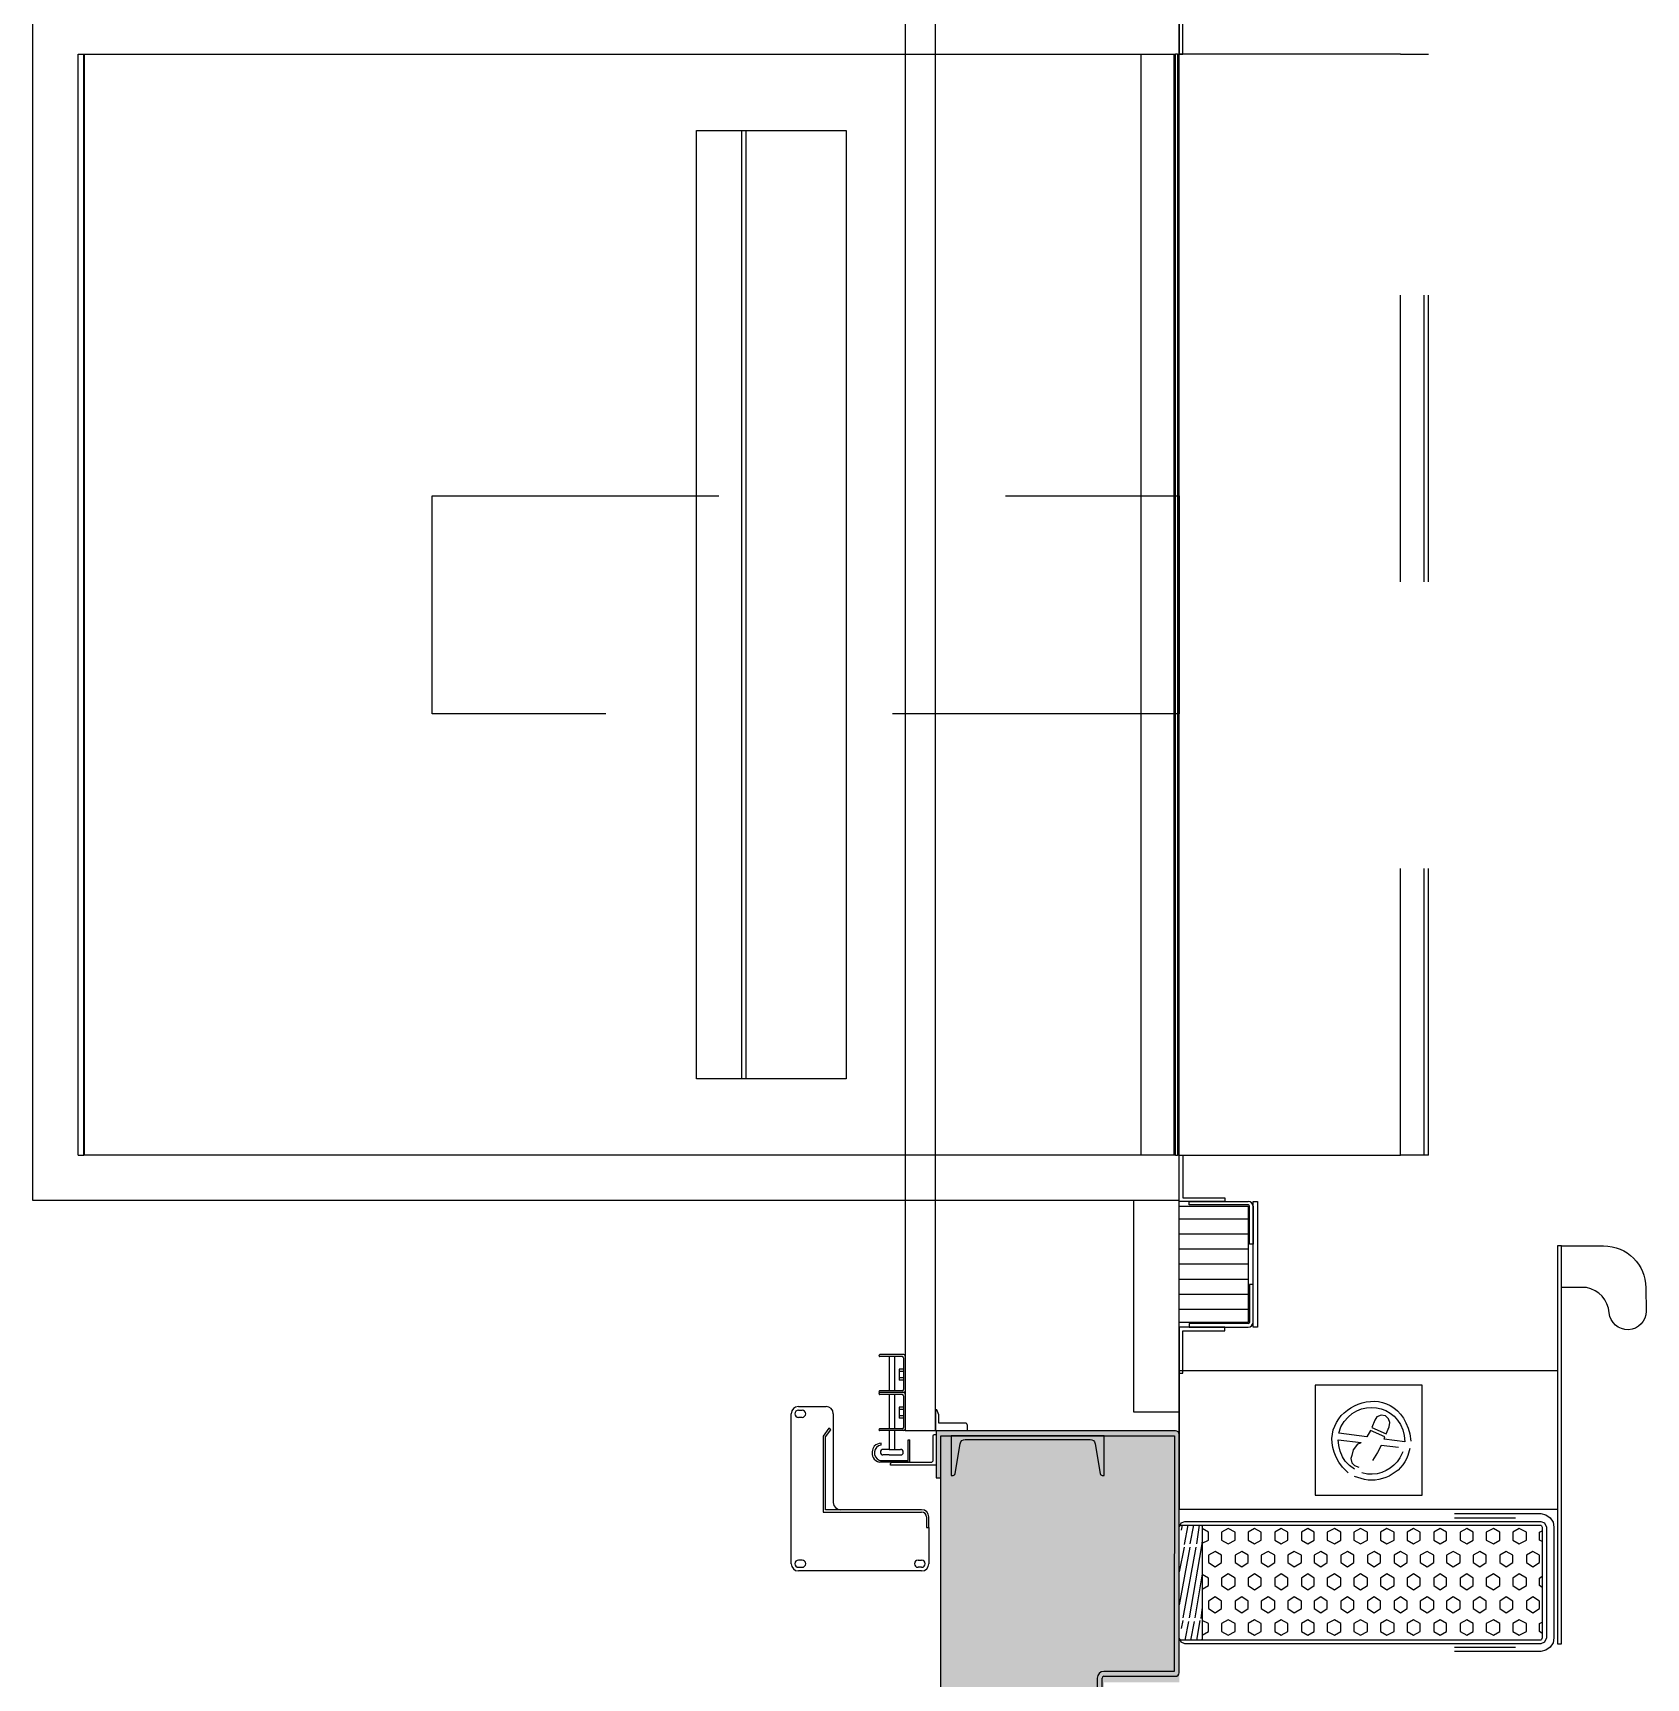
# Model space of a CAD drawing. Header units: inches. Extents: x 2743 to 10591, y -1604 to 5792.
# Drawn here: x 5442.5 to 5548, y 4634.7 to 4742.3 of the extents above; entities that cross this region are included whole.
import ezdxf

# ---------------------------------------------------------------- set-up
doc = ezdxf.new("R2010")
doc.units = ezdxf.units.IN
doc.header["$LTSCALE"] = 0.1875
doc.header["$MEASUREMENT"] = 0
doc.linetypes.add('dash3', pattern=[200, 100, -100])
for name, color, linetype in [('1', 1, 'Continuous'), ('A-N-APP-SAN', 1, 'Continuous'), ('A-N-MUR-INT', 3, 'Continuous'), ('A-N-PORTE-EXT', 2, 'Continuous'), ('fill253', 253, 'Continuous'), ('PDF_Geometry', 7, 'Continuous'), ('S-N-ACIER', 4, 'Continuous')]:
    doc.layers.add(name, color=color, linetype=linetype)

msp = doc.modelspace()

# ---------------------------------------------------------------- hatches: boundary and pattern name
at = {"layer": 'fill253'}
h = msp.add_hatch(color=7, dxfattribs=at)
h.dxf.hatch_style = 1
edge = h.paths.add_edge_path()
edge.add_line((5512.5222, 4626.13508), (5512.53528, 4634.46562))
edge.add_line((5512.53528, 4634.46562), (5517.44259, 4634.46562))
edge.add_line((5517.44259, 4634.46562), (5517.45769, 4650.67014))
edge.add_arc((5517.22154, 4650.67036), 0.23616, 359.9466027, 450.0156662)
edge.add_line((5517.22148, 4650.90652), (5501.55039, 4650.90654))
edge.add_line((5501.55039, 4650.90654), (5501.55039, 4647.84013))
edge.add_line((5501.55039, 4647.84013), (5501.86535, 4647.84013))
edge.add_line((5501.86535, 4647.84013), (5501.86557, 4631.74267))
edge.add_line((5501.86557, 4631.74267), (5512.28623, 4627.11933))
edge.add_line((5512.28623, 4627.11933), (5512.28623, 4626.13508))
edge.add_line((5512.28623, 4626.13508), (5512.5222, 4626.13508))

# ---------------------------------------------------------------- linework, layer by layer
at = {"color": 7}
for p, q in [((5499.53457, 4758.92354), (5499.53457, 4650.92261)), ((5501.50306, 4650.92261), (5501.50306, 4758.92354)), ((5499.53457, 4650.92261), (5501.50306, 4650.92261))]:
    msp.add_line(p, q, dxfattribs=at)
for points in [[(5501.55039, 4648.6612), (5498.55828, 4648.6612), (5498.55828, 4648.75569, -0.414213562), (5498.65277, 4648.85018), (5501.21142, 4648.85018, 0.414213562), (5501.36142, 4649.00018), (5501.36142, 4650.57458, -0.414213562), (5501.45591, 4650.66907), (5501.55039, 4650.66907)], [(5512.53528, 4647.99316), (5512.53528, 4650.59158), (5502.53532, 4650.59158), (5502.53532, 4647.99316), (5502.65604, 4647.99316, 0.366587783), (5502.79413, 4648.11013), (5503.12063, 4650.06737, -0.366587783), (5503.45599, 4650.35142), (5511.6146, 4650.35142, -0.366587783), (5511.94997, 4650.06737), (5512.27647, 4648.11013, 0.366587783), (5512.41456, 4647.99316)]]:
    msp.add_lwpolyline(points, format="xyb", close=True)
at = {"layer": '1', "color": 7}
for p, q in [((5499.44395, 4655.88927), (5497.86891, 4655.88927)), ((5499.32312, 4655.76844), (5497.86891, 4655.76844)), ((5498.47519, 4655.76844), (5498.47519, 4653.52677)), ((5498.83767, 4655.76844), (5498.83767, 4653.52677)), ((5499.41374, 4655.67782), (5499.41374, 4653.61739)), ((5499.53457, 4655.79865), (5499.53457, 4653.49656)), ((5499.41374, 4654.9308), (5499.13022, 4654.9308)), ((5499.13022, 4654.9308), (5499.13022, 4654.22597)), ((5499.41374, 4654.77775), (5499.13022, 4654.77775)), ((5499.32312, 4653.52677), (5497.86891, 4653.52677)), ((5499.41374, 4654.37902), (5499.13022, 4654.37902)), ((5499.41374, 4654.22597), (5499.13022, 4654.22597)), ((5499.44395, 4653.40594), (5497.86891, 4653.40594)), ((5499.44395, 4653.40594), (5497.86891, 4653.40594)), ((5499.32312, 4653.28512), (5497.86891, 4653.28512)), ((5498.47519, 4653.28512), (5498.47519, 4651.04344)), ((5498.83767, 4653.28512), (5498.83767, 4651.04344)), ((5499.41374, 4652.44747), (5499.13022, 4652.44747)), ((5499.13022, 4652.44747), (5499.13022, 4651.74265)), ((5499.41374, 4653.1945), (5499.41374, 4651.13406)), ((5499.53457, 4653.31532), (5499.53457, 4651.01324)), ((5499.41374, 4652.29442), (5499.13022, 4652.29442)), ((5499.41374, 4651.89569), (5499.13022, 4651.89569)), ((5499.41374, 4651.74265), (5499.13022, 4651.74265)), ((5501.59084, 4652.29038), (5501.50306, 4652.29038)), ((5501.50306, 4652.29038), (5501.50306, 4650.92261)), ((5501.73213, 4651.94558), (5501.59084, 4652.29038)), ((5501.73213, 4651.41293), (5501.73213, 4651.94558)), ((5503.45382, 4651.41293), (5501.73213, 4651.41293)), ((5499.32312, 4651.04344), (5497.86891, 4651.04344)), ((5499.44395, 4650.92261), (5497.86891, 4650.92261)), ((5498.47519, 4650.92261), (5498.47519, 4649.69569)), ((5498.83767, 4650.92261), (5498.83767, 4649.69569)), ((5499.72573, 4648.96544), (5499.72573, 4650.31554)), ((5499.72573, 4650.31554), (5499.8401, 4650.31554)), ((5499.8401, 4648.85018), (5499.8401, 4650.31554)), ((5501.50306, 4650.92261), (5503.59815, 4650.92384)), ((5503.59815, 4650.92384), (5503.59815, 4651.26283)), ((5497.9057, 4649.51445), (5497.9057, 4649.50237)), ((5497.9582, 4649.97295), (5497.9582, 4650.10811)), ((5498.47519, 4649.33321), (5498.07485, 4649.33321)), ((5498.47519, 4649.69569), (5498.08694, 4649.69569)), ((5498.47519, 4649.69569), (5498.83767, 4649.69569)), ((5498.47519, 4649.33321), (5498.83767, 4649.33321)), ((5498.83767, 4649.69569), (5499.22592, 4649.69569)), ((5498.83767, 4649.33321), (5499.238, 4649.33321)), ((5499.40716, 4649.51445), (5499.40716, 4649.50237)), ((5499.8401, 4648.85018), (5497.85537, 4648.85018)), ((5498.01587, 4648.96544), (5499.72573, 4648.96544))]:
    msp.add_line(p, q, dxfattribs=at)
for centre, radius, start, end in [((5497.86891, 4655.82886), 0.06041, 90.000005, 270.00001), ((5499.32312, 4655.67782), 0.09062, 0.0000025, 90.000005), ((5499.44395, 4655.79865), 0.09062, 0.0000025, 90.000005), ((5497.86891, 4653.46636), 0.06041, 90.000005, 270.00001), ((5499.32312, 4653.61739), 0.09062, 270.00001, 0.0000025), ((5499.44395, 4653.49656), 0.09062, 270.00001, 0.0000025), ((5497.86891, 4653.34553), 0.06041, 90.000005, 270.00001), ((5499.32312, 4653.1945), 0.09062, 0.0000025, 90.000005), ((5499.44395, 4653.31532), 0.09062, 0.0000025, 90.000005), ((5503.44793, 4651.26283), 0.15021, 0, 87.7543342), ((5497.86891, 4650.98303), 0.06041, 90.000005, 270.00001), ((5499.32312, 4651.13406), 0.09062, 270.00001, 0.0000025), ((5499.44395, 4651.01324), 0.09062, 270.00001, 0.0000025), ((5498.0771, 4649.46474), 0.71537, 142.4074318, 204.8686921), ((5498.03494, 4649.54265), 0.71537, 211.9683459, 255.4621163), ((5498.01587, 4649.46886), 0.50738, 96.5271114, 249.4491456), ((5498.01587, 4649.39507), 0.71537, 94.6243436, 134.9736588), ((5498.08694, 4649.51445), 0.18124, 90.000005, 180.0000007), ((5498.07485, 4649.50237), 0.16916, 180.0000007, 270.00001), ((5499.22592, 4649.51445), 0.18124, 0.0000025, 90.000005), ((5499.238, 4649.50237), 0.16916, 270.00001, 0.0000025), ((5498.01392, 4649.53955), 0.57411, 251.9266191, 270)]:
    msp.add_arc(centre, radius, start, end, dxfattribs=at)
at = {"layer": 'A-N-APP-SAN', "color": 7}
for p, q in [((5517.44904, 4743.93372), (5517.44904, 4740.92191)), ((5517.68526, 4740.92191), (5517.68526, 4743.6975)), ((5517.44904, 4740.92191), (5517.68526, 4740.92191)), ((5517.44116, 4665.91025), (5517.44116, 4668.92206)), ((5517.44116, 4668.92206), (5517.67738, 4668.92206)), ((5517.67738, 4668.92206), (5517.67738, 4666.14647)), ((5520.43328, 4665.91025), (5517.44116, 4665.91025)), ((5517.67738, 4666.14647), (5520.43328, 4666.14647)), ((5518.08541, 4665.91025), (5521.95611, 4665.91025)), ((5518.08541, 4665.67403), (5518.08541, 4665.91025)), ((5521.95611, 4665.67403), (5518.08541, 4665.67403)), ((5520.43328, 4666.14647), (5520.43328, 4665.91025)), ((5522.03485, 4663.11498), (5522.03485, 4665.59529)), ((5522.27107, 4657.68192), (5522.27107, 4665.91025)), ((5522.27107, 4665.91025), (5522.56634, 4665.91025)), ((5522.27107, 4665.59529), (5522.27107, 4663.11498)), ((5522.56634, 4665.91025), (5522.56634, 4657.68192)), ((5522.27107, 4663.11498), (5522.03485, 4663.11498)), ((5522.27107, 4660.47719), (5522.03485, 4660.47719)), ((5522.03485, 4660.47719), (5522.03485, 4657.99688)), ((5522.27107, 4657.99688), (5522.27107, 4660.47719)), ((5521.95611, 4657.91814), (5518.08541, 4657.91814)), ((5518.08541, 4657.91814), (5518.08541, 4657.68192)), ((5520.43328, 4657.68192), (5517.44116, 4657.68192)), ((5517.44116, 4657.68192), (5517.44116, 4654.67012)), ((5517.67738, 4654.67012), (5517.67738, 4657.4457)), ((5517.67738, 4657.4457), (5520.43328, 4657.4457)), ((5518.08541, 4657.68192), (5521.95611, 4657.68192)), ((5520.43328, 4657.4457), (5520.43328, 4657.68192)), ((5522.56634, 4657.68192), (5522.27107, 4657.68192)), ((5517.44116, 4654.67012), (5517.67738, 4654.67012))]:
    msp.add_line(p, q, dxfattribs=at)
for centre, radius, start, end in [((5521.95611, 4665.59529), 0.31496, 0, 89.9999975), ((5521.95611, 4665.59529), 0.07874, 0, 89.9999975), ((5521.95611, 4657.99688), 0.31496, 270.0000025, 360), ((5521.95611, 4657.99688), 0.07874, 270.0000025, 360)]:
    msp.add_arc(centre, radius, start, end, dxfattribs=at)
at = {"layer": 'A-N-MUR-INT', "color": 7}
msp.add_line((5501.86557, 4631.74267), (5501.86557, 4647.84013), dxfattribs=at)
at = {"layer": 'A-N-PORTE-EXT', "color": 7}
for p, q in [((5517.44116, 4650.67067), (5517.44116, 4759.17365)), ((5442.49643, 4665.96931), (5442.49643, 4743.87466)), ((5445.44918, 4668.92206), (5445.44918, 4740.92191)), ((5445.44918, 4740.92191), (5445.82443, 4740.92191)), ((5445.82443, 4740.92191), (5445.87574, 4740.92191)), ((5445.82443, 4668.92206), (5445.82443, 4740.92191)), ((5445.87574, 4668.92206), (5445.87574, 4740.92191)), ((5445.87574, 4740.92191), (5517.12297, 4740.92191)), ((5514.94904, 4668.92206), (5514.94904, 4740.92191)), ((5517.12297, 4668.92206), (5517.12297, 4740.92191)), ((5517.12297, 4740.92191), (5517.19675, 4740.92191)), ((5517.32695, 4740.92191), (5517.19675, 4740.92191)), ((5517.19675, 4668.92206), (5517.19675, 4740.92191)), ((5517.19675, 4668.92206), (5517.19675, 4740.92191)), ((5517.32695, 4740.92191), (5517.32695, 4668.92206)), ((5517.32695, 4740.92191), (5517.44904, 4740.92191)), ((5517.44904, 4668.92206), (5517.44904, 4740.92191)), ((5485.88199, 4735.92192), (5495.66339, 4735.92192)), ((5485.88199, 4673.92205), (5485.88199, 4735.92192)), ((5488.83021, 4735.92192), (5488.83021, 4673.92205)), ((5489.10888, 4735.92192), (5489.10888, 4673.92205)), ((5495.66339, 4735.92192), (5495.66339, 4673.92205)), ((5495.66339, 4673.92205), (5485.88199, 4673.92205)), ((5445.44918, 4668.92206), (5445.82443, 4668.92206)), ((5445.87574, 4668.92206), (5445.82443, 4668.92206)), ((5517.12297, 4668.92206), (5445.87574, 4668.92206)), ((5517.19675, 4668.92206), (5517.12297, 4668.92206)), ((5517.19675, 4668.92206), (5517.32695, 4668.92206)), ((5517.44904, 4668.92206), (5517.32695, 4668.92206)), ((5517.44116, 4665.96931), (5442.49643, 4665.96931)), ((5517.44116, 4665.96931), (5514.44904, 4665.96931)), ((5514.44904, 4665.96931), (5514.44904, 4652.14732)), ((5517.44116, 4652.14732), (5517.44116, 4665.96931)), ((5517.44116, 4657.99688), (5517.44116, 4665.59529)), ((5517.44116, 4665.59529), (5521.95611, 4665.59529)), ((5521.95611, 4665.59529), (5521.95611, 4657.99688)), ((5521.95611, 4664.74884), (5517.44116, 4664.74884)), ((5521.95611, 4663.76459), (5517.44116, 4663.76459)), ((5521.95611, 4662.78034), (5517.44116, 4662.78034)), ((5521.95611, 4661.79609), (5517.44116, 4661.79609)), ((5521.95611, 4660.81184), (5517.44116, 4660.81184)), ((5521.95611, 4659.82759), (5517.44116, 4659.82759)), ((5521.95611, 4658.84334), (5517.44116, 4658.84334)), ((5521.95611, 4657.99688), (5517.44116, 4657.99688)), ((5492.54961, 4652.49783), (5494.35473, 4652.49783)), ((5492.07717, 4642.22029), (5492.07717, 4652.02539)), ((5492.54961, 4652.26161), (5492.78583, 4652.26161)), ((5492.78583, 4651.78917), (5492.54961, 4651.78917)), ((5494.82717, 4652.02539), (5494.82717, 4646.22028)), ((5514.44904, 4652.14732), (5517.44116, 4652.14732)), ((5494.54439, 4651.07238), (5494.15788, 4650.56474)), ((5494.15788, 4650.56474), (5494.15788, 4645.59036)), ((5494.31536, 4650.51161), (5494.66969, 4650.97698)), ((5494.31536, 4645.74784), (5494.31536, 4650.51161)), ((5494.66969, 4650.97698), (5494.54439, 4651.07238)), ((5494.15788, 4645.59036), (5495.29961, 4645.59036)), ((5495.29961, 4645.74784), (5494.31536, 4645.74784)), ((5500.60472, 4645.74784), (5495.29961, 4645.74784)), ((5495.29961, 4645.59036), (5500.60472, 4645.59036)), ((5500.91968, 4645.2754), (5500.91968, 4644.59768)), ((5501.07716, 4644.59768), (5501.07716, 4645.2754)), ((5500.91968, 4644.59768), (5501.07716, 4644.59768)), ((5501.07716, 4644.59768), (5501.07716, 4642.22029)), ((5492.78583, 4642.45651), (5492.54961, 4642.45651)), ((5492.54961, 4641.98407), (5492.78583, 4641.98407)), ((5500.60472, 4641.74785), (5492.54961, 4641.74785)), ((5500.3685, 4642.45651), (5500.60472, 4642.45651)), ((5500.60472, 4641.98407), (5500.3685, 4641.98407))]:
    msp.add_line(p, q, dxfattribs=at)
at = {"layer": 'A-N-PORTE-EXT', "color": 7, "linetype": 'dash3'}
for p, q in [((5531.92109, 4740.92191), (5517.44904, 4740.92191)), ((5531.92109, 4668.92206), (5531.92109, 4740.92191)), ((5531.92109, 4740.92191), (5533.4595, 4740.92191)), ((5533.4595, 4668.92206), (5533.4595, 4740.92191)), ((5533.4595, 4740.92191), (5533.74789, 4740.92191)), ((5533.74789, 4668.92206), (5533.74789, 4740.92191)), ((5468.59087, 4712.04796), (5517.44904, 4712.04796)), ((5468.59087, 4697.79602), (5468.59087, 4712.04796)), ((5517.44904, 4712.04796), (5517.44904, 4697.79602)), ((5517.44904, 4697.79602), (5468.59087, 4697.79602)), ((5517.44904, 4668.92206), (5531.92109, 4668.92206)), ((5533.4595, 4668.92206), (5531.92109, 4668.92206)), ((5533.74789, 4668.92206), (5533.4595, 4668.92206))]:
    msp.add_line(p, q, dxfattribs=at)
at = {"layer": 'A-N-PORTE-EXT', "color": 7}
for centre, radius, start, end in [((5492.54961, 4652.02539), 0.47244, 90, 180), ((5494.35473, 4652.02539), 0.47244, 0, 90), ((5492.54961, 4652.02539), 0.23622, 90, 270), ((5492.78583, 4652.02539), 0.23622, 270, 90), ((5495.29961, 4646.22028), 0.47244, 180, 270), ((5500.60472, 4645.2754), 0.47244, 0, 90), ((5500.60472, 4645.2754), 0.31496, 0, 90), ((5492.54961, 4642.22029), 0.47244, 180, 270), ((5492.54961, 4642.22029), 0.23622, 90, 270), ((5492.78583, 4642.22029), 0.23622, 270, 90), ((5500.3685, 4642.22029), 0.23622, 90, 270), ((5500.60472, 4642.22029), 0.23622, 270, 90), ((5500.60472, 4642.22029), 0.47244, 270, 0)]:
    msp.add_arc(centre, radius, start, end, dxfattribs=at)
at = {"layer": 'PDF_Geometry', "color": 7, "lineweight": 25}
for points in [[(5542.16864, 4663.004), (5542.16864, 4636.9918), (5542.45071, 4636.9918), (5542.45071, 4663.004)], [(5526.32583, 4646.7071), (5533.33051, 4646.7071), (5533.33051, 4653.89984), (5526.32583, 4653.89984)], [(5531.16799, 4651.17318), (5531.215, 4651.45525), (5531.12098, 4651.69031), (5530.93293, 4651.87835), (5530.65087, 4651.92536), (5530.3688, 4651.83134), (5530.22777, 4651.59628), (5530.03972, 4651.12617), (5530.97995, 4650.70307)], [(5518.94505, 4644.60763), (5518.94505, 4637.27387), (5518.85102, 4637.22685), (5517.58172, 4637.22685), (5517.4877, 4637.27387), (5517.44069, 4637.36789), (5517.44069, 4644.60763), (5517.4877, 4644.70165), (5517.58172, 4644.74867), (5518.85102, 4644.74867), (5518.94505, 4644.70165)], [(5520.21435, 4644.27855), (5520.21435, 4643.76143), (5520.63746, 4643.52637), (5521.10757, 4643.76143), (5521.10757, 4644.27855), (5520.63746, 4644.51361)], [(5521.95377, 4644.27855), (5521.95377, 4643.76143), (5522.37687, 4643.52637), (5522.79998, 4643.76143), (5522.79998, 4644.27855), (5522.37687, 4644.51361)], [(5523.69319, 4644.27855), (5523.69319, 4643.76143), (5524.11629, 4643.52637), (5524.5394, 4643.76143), (5524.5394, 4644.27855), (5524.11629, 4644.51361)], [(5525.43261, 4644.27855), (5525.43261, 4643.76143), (5525.85571, 4643.52637), (5526.27881, 4643.76143), (5526.27881, 4644.27855), (5525.85571, 4644.51361)], [(5527.12502, 4644.27855), (5527.12502, 4643.76143), (5527.59513, 4643.52637), (5528.01823, 4643.76143), (5528.01823, 4644.27855), (5527.59513, 4644.51361)], [(5528.86444, 4644.27855), (5528.86444, 4643.76143), (5529.28754, 4643.52637), (5529.75765, 4643.76143), (5529.75765, 4644.27855), (5529.28754, 4644.51361)], [(5530.60386, 4644.27855), (5530.60386, 4643.76143), (5531.02696, 4643.52637), (5531.49707, 4643.76143), (5531.49707, 4644.27855), (5531.02696, 4644.51361)], [(5532.34327, 4644.27855), (5532.34327, 4643.76143), (5532.76638, 4643.52637), (5533.18948, 4643.76143), (5533.18948, 4644.27855), (5532.76638, 4644.51361)], [(5534.08269, 4644.27855), (5534.08269, 4643.76143), (5534.5058, 4643.52637), (5534.9289, 4643.76143), (5534.9289, 4644.27855), (5534.5058, 4644.51361)], [(5535.82211, 4644.27855), (5535.82211, 4643.76143), (5536.24521, 4643.52637), (5536.66832, 4643.76143), (5536.66832, 4644.27855), (5536.24521, 4644.51361)], [(5537.51452, 4644.27855), (5537.51452, 4643.76143), (5537.98463, 4643.52637), (5538.40774, 4643.76143), (5538.40774, 4644.27855), (5537.98463, 4644.51361)], [(5539.25394, 4644.27855), (5539.25394, 4643.76143), (5539.67704, 4643.52637), (5540.14715, 4643.76143), (5540.14715, 4644.27855), (5539.67704, 4644.51361)], [(5519.36815, 4642.77419), (5519.36815, 4642.30408), (5519.79125, 4642.02201), (5520.21435, 4642.30408), (5520.21435, 4642.77419), (5519.79125, 4643.00925)], [(5521.10757, 4642.77419), (5521.10757, 4642.30408), (5521.53067, 4642.02201), (5521.95377, 4642.30408), (5521.95377, 4642.77419), (5521.53067, 4643.00925)], [(5522.79998, 4642.77419), (5522.79998, 4642.30408), (5523.27009, 4642.02201), (5523.69319, 4642.30408), (5523.69319, 4642.77419), (5523.27009, 4643.00925)], [(5524.5394, 4642.77419), (5524.5394, 4642.30408), (5524.9625, 4642.02201), (5525.43261, 4642.30408), (5525.43261, 4642.77419), (5524.9625, 4643.00925)], [(5526.27881, 4642.77419), (5526.27881, 4642.30408), (5526.70192, 4642.02201), (5527.12502, 4642.30408), (5527.12502, 4642.77419), (5526.70192, 4643.00925)], [(5528.01823, 4642.77419), (5528.01823, 4642.30408), (5528.44133, 4642.02201), (5528.86444, 4642.30408), (5528.86444, 4642.77419), (5528.44133, 4643.00925)], [(5529.75765, 4642.77419), (5529.75765, 4642.30408), (5530.18075, 4642.02201), (5530.60386, 4642.30408), (5530.60386, 4642.77419), (5530.18075, 4643.00925)], [(5531.49707, 4642.77419), (5531.49707, 4642.30408), (5531.92017, 4642.02201), (5532.34327, 4642.30408), (5532.34327, 4642.77419), (5531.92017, 4643.00925)], [(5533.18948, 4642.77419), (5533.18948, 4642.30408), (5533.65959, 4642.02201), (5534.08269, 4642.30408), (5534.08269, 4642.77419), (5533.65959, 4643.00925)], [(5534.9289, 4642.77419), (5534.9289, 4642.30408), (5535.352, 4642.02201), (5535.82211, 4642.30408), (5535.82211, 4642.77419), (5535.352, 4643.00925)], [(5536.66832, 4642.77419), (5536.66832, 4642.30408), (5537.09142, 4642.02201), (5537.51452, 4642.30408), (5537.51452, 4642.77419), (5537.09142, 4643.00925)], [(5538.40774, 4642.77419), (5538.40774, 4642.30408), (5538.83084, 4642.02201), (5539.25394, 4642.30408), (5539.25394, 4642.77419), (5538.83084, 4643.00925)], [(5540.14715, 4642.77419), (5540.14715, 4642.30408), (5540.57026, 4642.02201), (5540.99336, 4642.30408), (5540.99336, 4642.77419), (5540.57026, 4643.00925)], [(5520.21435, 4641.26983), (5520.21435, 4640.79971), (5520.63746, 4640.51765), (5521.10757, 4640.79971), (5521.10757, 4641.26983), (5520.63746, 4641.5519)], [(5521.95377, 4641.26983), (5521.95377, 4640.79971), (5522.37687, 4640.51765), (5522.79998, 4640.79971), (5522.79998, 4641.26983), (5522.37687, 4641.5519)], [(5523.69319, 4641.26983), (5523.69319, 4640.79971), (5524.11629, 4640.51765), (5524.5394, 4640.79971), (5524.5394, 4641.26983), (5524.11629, 4641.5519)], [(5525.43261, 4641.26983), (5525.43261, 4640.79971), (5525.85571, 4640.51765), (5526.27881, 4640.79971), (5526.27881, 4641.26983), (5525.85571, 4641.5519)], [(5527.12502, 4641.26983), (5527.12502, 4640.79971), (5527.59513, 4640.51765), (5528.01823, 4640.79971), (5528.01823, 4641.26983), (5527.59513, 4641.5519)], [(5528.86444, 4641.26983), (5528.86444, 4640.79971), (5529.28754, 4640.51765), (5529.75765, 4640.79971), (5529.75765, 4641.26983), (5529.28754, 4641.5519)], [(5530.60386, 4641.26983), (5530.60386, 4640.79971), (5531.02696, 4640.51765), (5531.49707, 4640.79971), (5531.49707, 4641.26983), (5531.02696, 4641.5519)], [(5532.34327, 4641.26983), (5532.34327, 4640.79971), (5532.76638, 4640.51765), (5533.18948, 4640.79971), (5533.18948, 4641.26983), (5532.76638, 4641.5519)], [(5534.08269, 4641.26983), (5534.08269, 4640.79971), (5534.5058, 4640.51765), (5534.9289, 4640.79971), (5534.9289, 4641.26983), (5534.5058, 4641.5519)], [(5535.82211, 4641.26983), (5535.82211, 4640.79971), (5536.24521, 4640.51765), (5536.66832, 4640.79971), (5536.66832, 4641.26983), (5536.24521, 4641.5519)], [(5537.51452, 4641.26983), (5537.51452, 4640.79971), (5537.98463, 4640.51765), (5538.40774, 4640.79971), (5538.40774, 4641.26983), (5537.98463, 4641.5519)], [(5539.25394, 4641.26983), (5539.25394, 4640.79971), (5539.67704, 4640.51765), (5540.14715, 4640.79971), (5540.14715, 4641.26983), (5539.67704, 4641.5519)], [(5519.36815, 4639.76547), (5519.36815, 4639.29535), (5519.79125, 4639.01328), (5520.21435, 4639.29535), (5520.21435, 4639.76547), (5519.79125, 4640.04753)], [(5521.10757, 4639.76547), (5521.10757, 4639.29535), (5521.53067, 4639.01328), (5521.95377, 4639.29535), (5521.95377, 4639.76547), (5521.53067, 4640.04753)], [(5522.79998, 4639.76547), (5522.79998, 4639.29535), (5523.27009, 4639.01328), (5523.69319, 4639.29535), (5523.69319, 4639.76547), (5523.27009, 4640.04753)], [(5524.5394, 4639.76547), (5524.5394, 4639.29535), (5524.9625, 4639.01328), (5525.43261, 4639.29535), (5525.43261, 4639.76547), (5524.9625, 4640.04753)], [(5526.27881, 4639.76547), (5526.27881, 4639.29535), (5526.70192, 4639.01328), (5527.12502, 4639.29535), (5527.12502, 4639.76547), (5526.70192, 4640.04753)], [(5528.01823, 4639.76547), (5528.01823, 4639.29535), (5528.44133, 4639.01328), (5528.86444, 4639.29535), (5528.86444, 4639.76547), (5528.44133, 4640.04753)], [(5529.75765, 4639.76547), (5529.75765, 4639.29535), (5530.18075, 4639.01328), (5530.60386, 4639.29535), (5530.60386, 4639.76547), (5530.18075, 4640.04753)], [(5531.49707, 4639.76547), (5531.49707, 4639.29535), (5531.92017, 4639.01328), (5532.34327, 4639.29535), (5532.34327, 4639.76547), (5531.92017, 4640.04753)], [(5533.18948, 4639.76547), (5533.18948, 4639.29535), (5533.65959, 4639.01328), (5534.08269, 4639.29535), (5534.08269, 4639.76547), (5533.65959, 4640.04753)], [(5534.9289, 4639.76547), (5534.9289, 4639.29535), (5535.352, 4639.01328), (5535.82211, 4639.29535), (5535.82211, 4639.76547), (5535.352, 4640.04753)], [(5536.66832, 4639.76547), (5536.66832, 4639.29535), (5537.09142, 4639.01328), (5537.51452, 4639.29535), (5537.51452, 4639.76547), (5537.09142, 4640.04753)], [(5538.40774, 4639.76547), (5538.40774, 4639.29535), (5538.83084, 4639.01328), (5539.25394, 4639.29535), (5539.25394, 4639.76547), (5538.83084, 4640.04753)], [(5540.14715, 4639.76547), (5540.14715, 4639.29535), (5540.57026, 4639.01328), (5540.99336, 4639.29535), (5540.99336, 4639.76547), (5540.57026, 4640.04753)], [(5520.21435, 4638.30811), (5520.21435, 4637.79099), (5520.63746, 4637.55593), (5521.10757, 4637.79099), (5521.10757, 4638.30811), (5520.63746, 4638.54317)], [(5521.95377, 4638.30811), (5521.95377, 4637.79099), (5522.37687, 4637.55593), (5522.79998, 4637.79099), (5522.79998, 4638.30811), (5522.37687, 4638.54317)], [(5523.69319, 4638.30811), (5523.69319, 4637.79099), (5524.11629, 4637.55593), (5524.5394, 4637.79099), (5524.5394, 4638.30811), (5524.11629, 4638.54317)], [(5525.43261, 4638.30811), (5525.43261, 4637.79099), (5525.85571, 4637.55593), (5526.27881, 4637.79099), (5526.27881, 4638.30811), (5525.85571, 4638.54317)], [(5527.12502, 4638.30811), (5527.12502, 4637.79099), (5527.59513, 4637.55593), (5528.01823, 4637.79099), (5528.01823, 4638.30811), (5527.59513, 4638.54317)], [(5528.86444, 4638.30811), (5528.86444, 4637.79099), (5529.28754, 4637.55593), (5529.75765, 4637.79099), (5529.75765, 4638.30811), (5529.28754, 4638.54317)], [(5530.60386, 4638.30811), (5530.60386, 4637.79099), (5531.02696, 4637.55593), (5531.49707, 4637.79099), (5531.49707, 4638.30811), (5531.02696, 4638.54317)], [(5532.34327, 4638.30811), (5532.34327, 4637.79099), (5532.76638, 4637.55593), (5533.18948, 4637.79099), (5533.18948, 4638.30811), (5532.76638, 4638.54317)], [(5534.08269, 4638.30811), (5534.08269, 4637.79099), (5534.5058, 4637.55593), (5534.9289, 4637.79099), (5534.9289, 4638.30811), (5534.5058, 4638.54317)], [(5535.82211, 4638.30811), (5535.82211, 4637.79099), (5536.24521, 4637.55593), (5536.66832, 4637.79099), (5536.66832, 4638.30811), (5536.24521, 4638.54317)], [(5537.51452, 4638.30811), (5537.51452, 4637.79099), (5537.98463, 4637.55593), (5538.40774, 4637.79099), (5538.40774, 4638.30811), (5537.98463, 4638.54317)], [(5539.25394, 4638.30811), (5539.25394, 4637.79099), (5539.67704, 4637.55593), (5540.14715, 4637.79099), (5540.14715, 4638.30811), (5539.67704, 4638.54317)]]:
    msp.add_lwpolyline(points, close=True, dxfattribs=at)
msp.add_lwpolyline([(5542.45071, 4663.004), (5545.19581, 4663.004, -0.412347204), (5547.95507, 4660.26227), (5547.97093, 4658.73857, -0.964952252), (5545.56054, 4658.62744, 0.338477073), (5544.06991, 4660.27814), (5542.45071, 4660.27814)], format="xyb", dxfattribs=at)
for points in [[(5542.16864, 4654.82403), (5517.44069, 4654.82403), (5517.44069, 4645.78291), (5542.16864, 4645.78291)], [(5528.91145, 4648.39951), (5528.58237, 4648.63457), (5528.3003, 4648.91664), (5528.11226, 4649.1987), (5527.97122, 4649.5748), (5527.8772, 4649.95089), (5527.83019, 4650.32698), (5529.33455, 4650.13893), (5529.28754, 4650.09192), (5529.09949, 4650.04491), (5528.81743, 4649.66882), (5528.7234, 4649.29273), (5528.67639, 4649.10468), (5528.7234, 4648.82261), (5528.91145, 4648.63457), (5529.19352, 4648.54055)], [(5532.15523, 4650.60904), (5532.20224, 4650.18594), (5530.83891, 4650.37399), (5530.88592, 4650.51502), (5529.9457, 4650.93812), (5529.71064, 4650.51502), (5527.8772, 4650.75008), (5528.01823, 4651.17318)], [(5532.53132, 4650.70307), (5532.57833, 4650.23295)], [(5531.77914, 4649.80985), (5530.65087, 4649.95089), (5530.41581, 4649.48077), (5530.08673, 4648.96365)], [(5532.06121, 4649.52778), (5531.87316, 4649.15169)], [(5532.53132, 4649.76284), (5532.39029, 4649.29273)], [(5528.48835, 4648.16446), (5528.11226, 4648.54055)], [(5529.75765, 4648.07043), (5529.38156, 4648.16446)], [(5529.33455, 4647.78837), (5528.91145, 4647.9294)], [(5517.44069, 4644.60763), (5517.58172, 4644.8897), (5517.81678, 4644.98372), (5541.08738, 4644.98372), (5541.32244, 4644.8897), (5541.46347, 4644.60763), (5541.46347, 4637.36789), (5541.32244, 4637.08582), (5541.08738, 4636.9918), (5517.81678, 4636.9918), (5517.58172, 4637.08582), (5517.44069, 4637.36789)], [(5535.44602, 4645.50085), (5541.08738, 4645.50085), (5541.41646, 4645.40682), (5541.69853, 4645.21878), (5541.88657, 4644.93671), (5541.93358, 4644.60763), (5541.93358, 4637.36789), (5541.88657, 4637.03881), (5541.69853, 4636.75674), (5541.41646, 4636.5687), (5541.08738, 4636.47467), (5535.44602, 4636.47467)], [(5535.44602, 4645.21878), (5539.44198, 4645.21878)], [(5517.44069, 4644.65464), (5517.4877, 4644.70165), (5517.58172, 4644.74867), (5541.08738, 4644.74867), (5541.13439, 4644.70165), (5541.1814, 4644.60763), (5541.1814, 4640.98776), (5541.1814, 4637.36789), (5541.13439, 4637.27387), (5541.08738, 4637.22685), (5517.58172, 4637.22685), (5517.4877, 4637.27387), (5517.44069, 4637.32088)], [(5517.62873, 4644.74867), (5517.58172, 4644.41959)], [(5518.00482, 4644.74867), (5517.76976, 4643.47936)], [(5518.38091, 4644.74867), (5518.14586, 4643.52637)], [(5518.757, 4644.74867), (5518.56896, 4643.52637)], [(5518.94505, 4643.57338), (5519.36815, 4643.76143), (5519.36815, 4644.27855), (5518.94505, 4644.51361)], [(5541.1814, 4643.6674), (5540.99336, 4643.76143), (5540.99336, 4644.27855), (5541.1814, 4644.37257)], [(5517.76976, 4643.29131), (5517.44069, 4641.69293)], [(5518.14586, 4643.29131), (5517.44069, 4639.53041)], [(5518.52195, 4643.29131), (5517.67574, 4638.6842)], [(5518.94505, 4643.71442), (5518.89804, 4643.38534), (5518.09884, 4638.6842)], [(5518.94505, 4641.5519), (5518.47493, 4638.6842)], [(5518.94505, 4640.56466), (5519.36815, 4640.79971), (5519.36815, 4641.26983), (5518.94505, 4641.50488)], [(5541.1814, 4640.65868), (5540.99336, 4640.79971), (5540.99336, 4641.26983), (5541.1814, 4641.41086)], [(5517.67574, 4638.49616), (5517.58172, 4637.97903)], [(5518.05183, 4638.44915), (5517.81678, 4637.22685)], [(5518.42792, 4638.44915), (5518.19287, 4637.22685)], [(5518.80401, 4638.49616), (5518.56896, 4637.22685)], [(5518.94505, 4639.38937), (5518.85102, 4638.63719)], [(5518.94505, 4637.55593), (5519.36815, 4637.79099), (5519.36815, 4638.30811), (5518.94505, 4638.49616)], [(5541.1814, 4637.64996), (5540.99336, 4637.79099), (5540.99336, 4638.30811), (5541.1814, 4638.40214)], [(5535.44602, 4636.75674), (5539.44198, 4636.75674)]]:
    msp.add_lwpolyline(points, dxfattribs=at)
for points in [[(5528.11226, 4648.54055), (5525.43809, 4652.04759), (5531.4242, 4655.01087), (5532.53132, 4650.70307)], [(5528.01823, 4651.17318), (5529.07364, 4653.15157), (5531.77287, 4652.69791), (5532.15523, 4650.60904)], [(5532.39029, 4649.29273), (5532.01576, 4648.12293), (5530.52629, 4647.3919), (5529.33455, 4647.78837)], [(5531.87316, 4649.15169), (5531.46495, 4648.40813), (5530.58975, 4647.99757), (5529.75765, 4648.07043)]]:
    msp.add_open_spline(points, degree=3, dxfattribs=at)
at = {"layer": 'S-N-ACIER', "color": 7}
for p, q in [((5517.20494, 4650.90654), (5501.55039, 4650.90654)), ((5501.55039, 4650.90654), (5501.55039, 4647.84013)), ((5501.86535, 4647.84013), (5501.86535, 4650.59158)), ((5501.86535, 4650.59158), (5517.1262, 4650.59158)), ((5517.1262, 4650.59158), (5517.12504, 4635.17431)), ((5517.43999, 4635.09542), (5517.44116, 4650.67017)), ((5501.55039, 4647.84013), (5501.86535, 4647.84013)), ((5517.12504, 4635.17431), (5512.51861, 4635.17425)), ((5512.08555, 4634.74118), (5512.08555, 4631.37725)), ((5512.40051, 4631.37725), (5512.40051, 4634.74118)), ((5512.51861, 4634.85929), (5517.20378, 4634.85936))]:
    msp.add_line(p, q, dxfattribs=at)
for centre, radius, start, end in [((5517.20494, 4650.67032), 0.23622, 359.9622692, 90), ((5512.51862, 4634.74118), 0.43307, 90.0008353, 179.9999923), ((5512.51862, 4634.74118), 0.11811, 90.000843, 180), ((5517.20377, 4635.09558), 0.23622, 270.000843, 359.9622692)]:
    msp.add_arc(centre, radius, start, end, dxfattribs=at)

doc.saveas('drawing.dxf')
